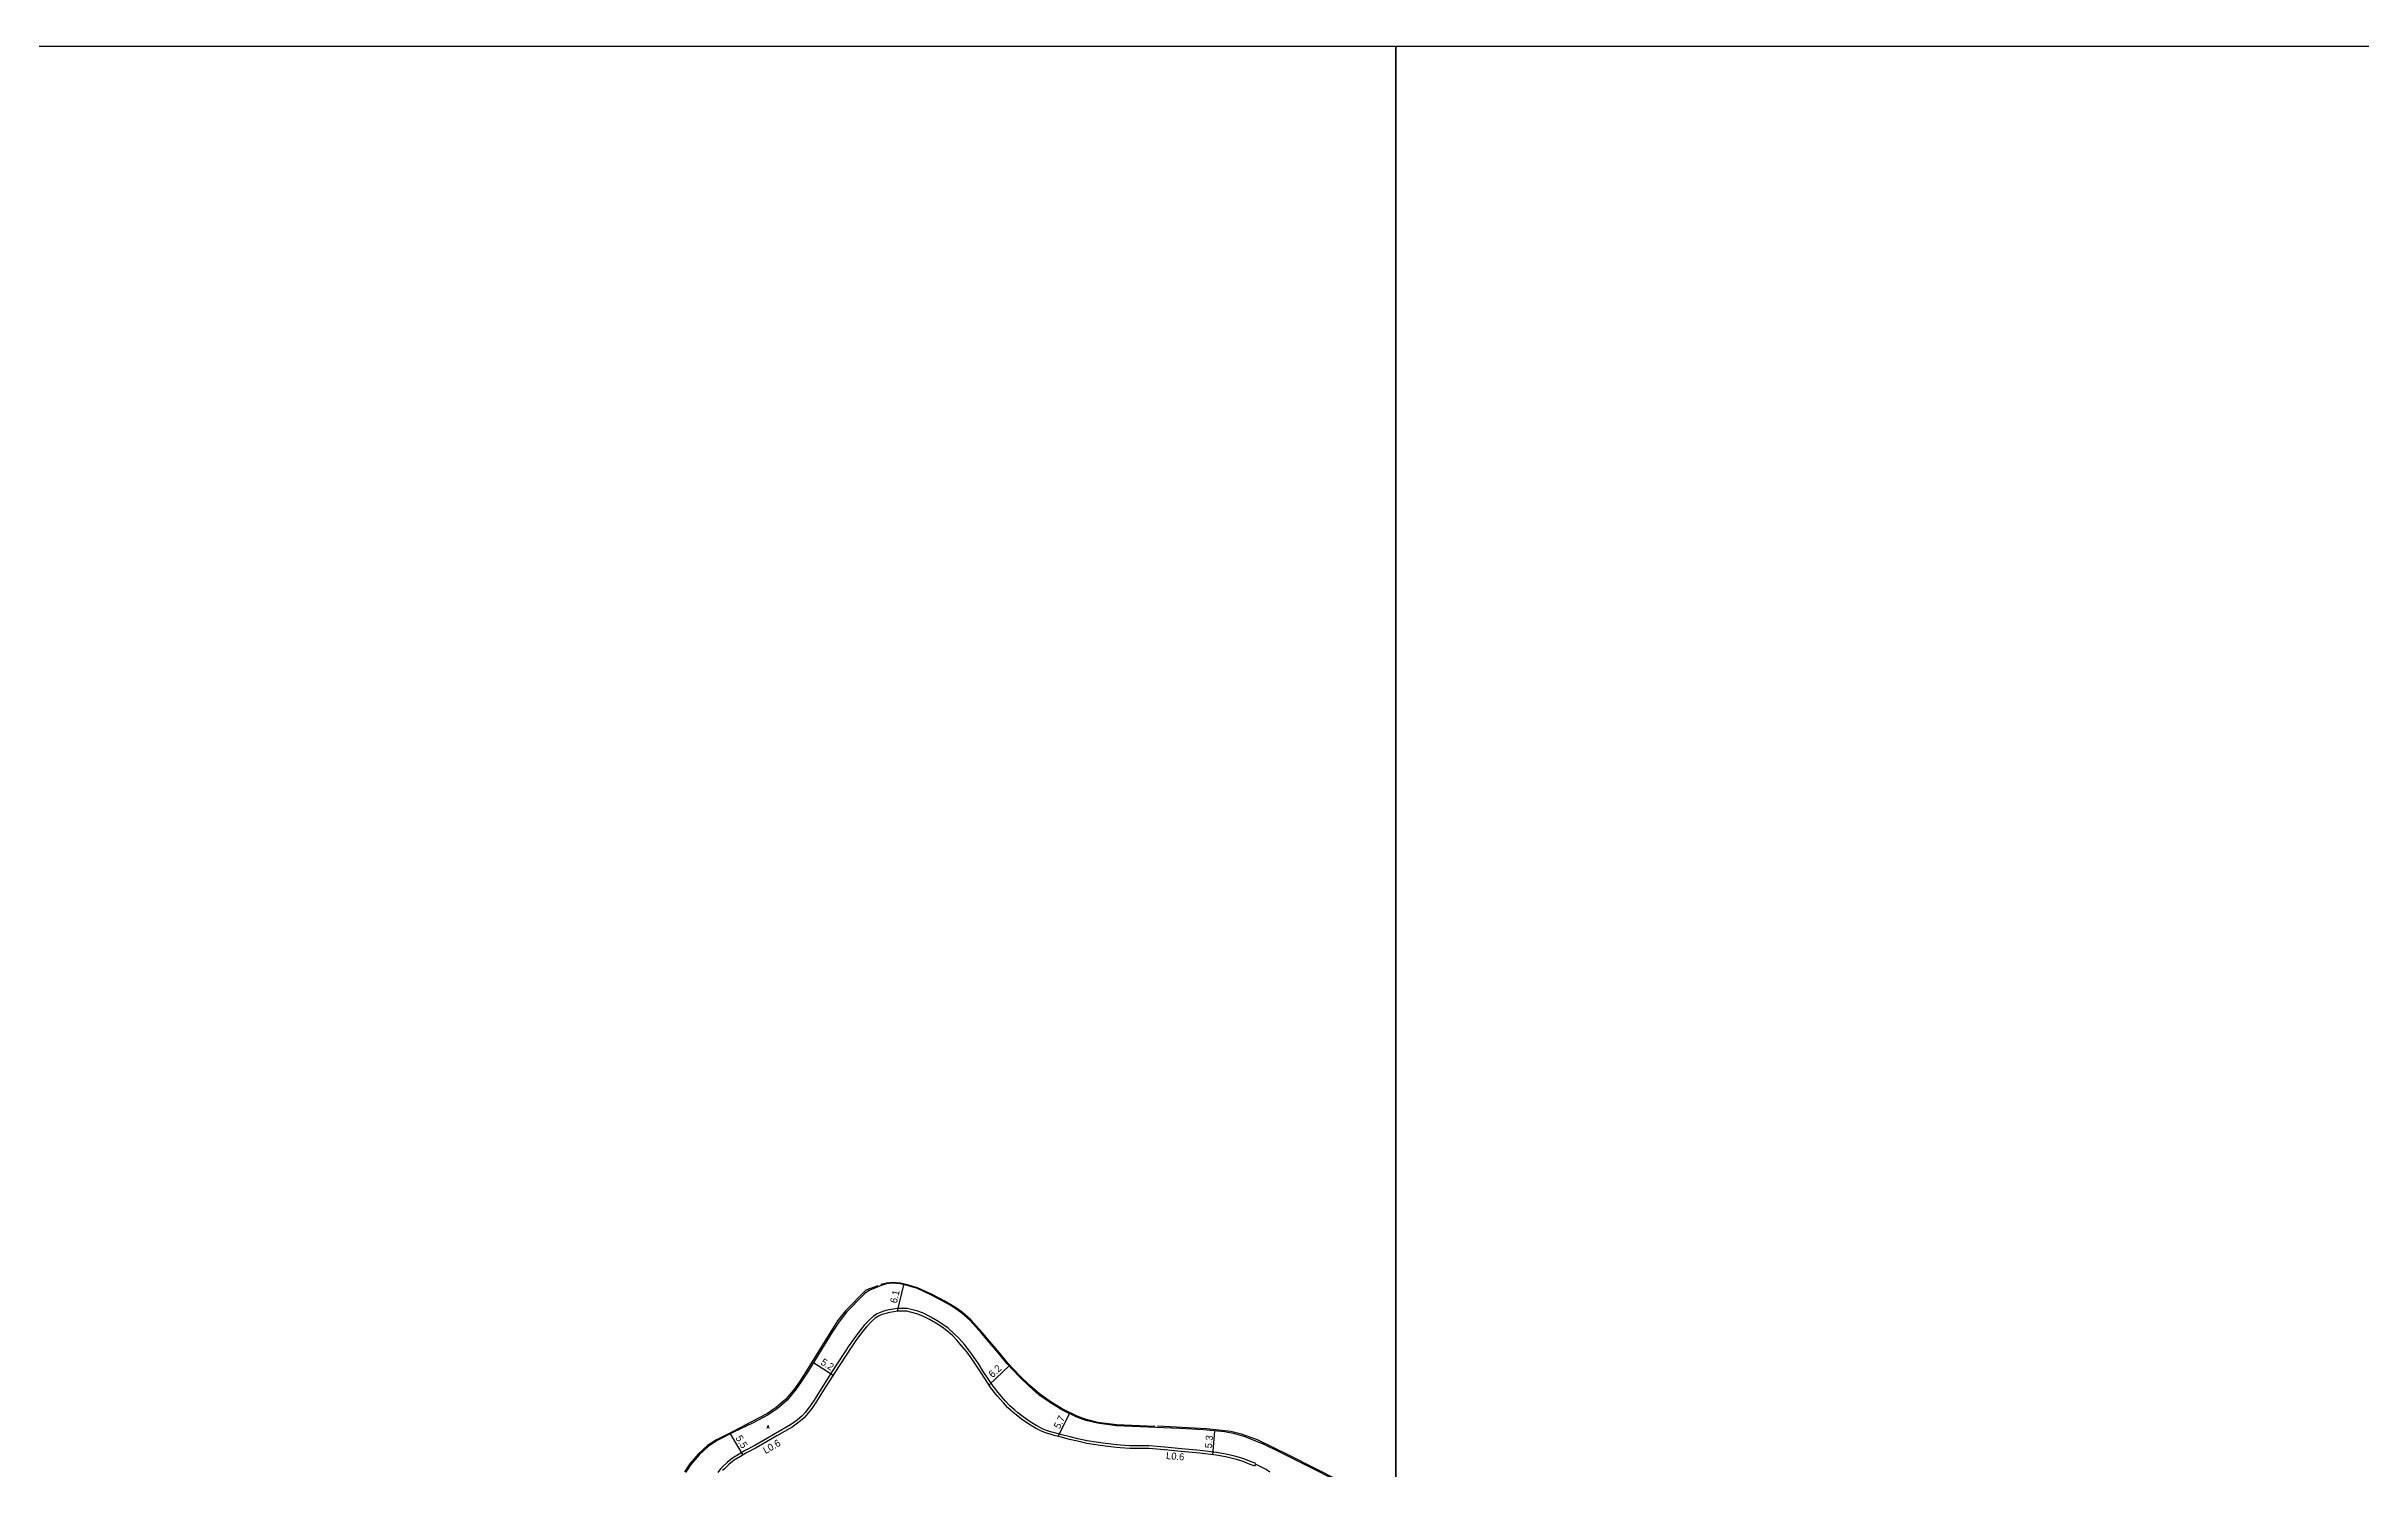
# Model space of a CAD drawing. Header units: metres. Extents: x -28002 to -25600, y -78000 to -76200.
# Drawn here: x -27502 to -26984, y -76518 to -76200 of the extents above; entities that cross this region are included whole.
import ezdxf

# ---------------------------------------------------------------- set-up
doc = ezdxf.new("R2010")
doc.units = ezdxf.units.M
doc.header["$LTSCALE"] = 2.5
for name, color, linetype in [('側溝・桝', 7, 'Continuous'), ('図郭', 7, 'Continuous'), ('幅員', 7, 'Continuous'), ('歩道・分離帯・安全施設', 7, 'Continuous'), ('舗装', 7, 'Continuous'), ('道路', 7, 'Continuous')]:
    doc.layers.add(name, color=color, linetype=linetype)
doc.styles.get("Standard").update_dxf_attribs({"font": ''})
doc.styles.add('YOKO_DECO', font='txt.shx', dxfattribs={"bigfont": 'extfont.shx'})
doc.styles.get('Standard').set_extended_font_data('@MS PGothic')

msp = doc.modelspace()

# ---------------------------------------------------------------- linework, layer by layer
at = {"layer": '側溝・桝'}
msp.add_lwpolyline([(-27231.41, -76517.14), (-27231.36, -76517.02), (-27232.75, -76516.47), (-27234.02, -76515.98), (-27235.51, -76515.52), (-27237.03, -76515.14), (-27238.04, -76514.89), (-27240.17, -76514.52), (-27243.82, -76514.11), (-27248, -76513.68), (-27250.98, -76513.42), (-27253.46, -76513.19), (-27255.27, -76513.06), (-27256.97, -76513.01), (-27259.55, -76513.01), (-27261.66, -76512.87), (-27263.12, -76512.74), (-27264.99, -76512.53), (-27267.06, -76512.23), (-27269.08, -76511.89), (-27271.16, -76511.44), (-27272.87, -76511.03), (-27274.75, -76510.54), (-27276.37, -76510.14), (-27277, -76509.95), (-27277.97, -76509.66), (-27278.95, -76509.29), (-27280.35, -76508.57), (-27281.85, -76507.65), (-27283.43, -76506.56), (-27284.65, -76505.65), (-27285.31, -76505.08), (-27286.47, -76504.02), (-27287.4, -76503.06), (-27288.73, -76501.49), (-27290.15, -76499.68), (-27292.34, -76496.4), (-27293.33, -76494.78), (-27294.57, -76493.03), (-27295.59, -76491.63), (-27296.58, -76490.4), (-27297.85, -76488.99), (-27298.84, -76487.95), (-27300.21, -76486.75), (-27301.21, -76486.03), (-27302.65, -76485.11), (-27304.07, -76484.24), (-27305.6, -76483.47), (-27307.01, -76482.92), (-27308.46, -76482.53), (-27309.41, -76482.35), (-27310.53, -76482.29), (-27311.6, -76482.33), (-27312.47, -76482.44), (-27313.45, -76482.62), (-27314.35, -76482.84), (-27315.39, -76483.21), (-27316.08, -76483.53), (-27316.89, -76484.02), (-27317.63, -76484.67), (-27318.92, -76486), (-27319.78, -76487.01), (-27320.52, -76487.99), (-27321.34, -76489.13), (-27322.4, -76490.67), (-27326.09, -76496.29), (-27328.63, -76500.3), (-27329.6, -76501.85), (-27330.19, -76502.8), (-27331.23, -76504.3), (-27332.18, -76505.59), (-27332.84, -76506.33), (-27333.98, -76507.29), (-27335.45, -76508.36), (-27338.81, -76510.3), (-27343.48, -76512.95), (-27345.77, -76514.18), (-27346.96, -76514.89), (-27348.45, -76515.79), (-27349.64, -76516.76), (-27350.71, -76517.73), (-27351.17, -76518.21), (-27351.72, -76519.01)], dxfattribs=at)
at = {"layer": '図郭'}
for points in [[(-28000, -76200), (-27200, -76200), (-27200, -76800), (-28000, -76800)], [(-27200, -76200), (-26400, -76200), (-26400, -76800), (-27200, -76800)]]:
    msp.add_lwpolyline(points, close=True, dxfattribs=at)
at = {"layer": '幅員'}
for points in [[(-27311.55, -76482.93), (-27310.14, -76477.02)], [(-27330.33, -76494.43), (-27325.95, -76497.2)], [(-27291.04, -76499.42), (-27286.52, -76495.18)], [(-27275.62, -76510.94), (-27273.08, -76505.78)], [(-27241, -76515.03), (-27240.51, -76509.72)], [(-27349.01, -76510.38), (-27346.17, -76515.12)]]:
    msp.add_lwpolyline(points, dxfattribs=at)
at = {"layer": '歩道・分離帯・安全施設'}
for points in [[(-27315.95, -76477.28), (-27318.61, -76478.22), (-27323.21, -76482.87), (-27324.95, -76485.11), (-27326.49, -76487.46), (-27332.03, -76496.51), (-27333.38, -76498.55), (-27334.55, -76500.19), (-27336.5, -76502.58), (-27338.68, -76504.44), (-27340.67, -76505.77), (-27344.18, -76507.68), (-27348.19, -76509.72), (-27352.08, -76511.66), (-27354.06, -76512.93), (-27356.16, -76514.88), (-27358.03, -76517.05), (-27359.2, -76518.85)], [(-27253.95, -76508.73), (-27262.52, -76508.35), (-27266.73, -76507.8), (-27269.35, -76507.17), (-27271.35, -76506.41), (-27274.66, -76504.79), (-27277.39, -76503.13), (-27279.76, -76501.44), (-27281.96, -76499.52), (-27284.19, -76497.38), (-27286.82, -76494.57), (-27288.71, -76492.25), (-27292.57, -76487.7), (-27295.11, -76484.88), (-27296.99, -76483.24), (-27298.08, -76482.42), (-27299.66, -76481.42), (-27301.13, -76480.58), (-27303.82, -76479.18), (-27307.03, -76477.68), (-27309.07, -76477.07), (-27310.88, -76476.63), (-27312.57, -76476.47), (-27314.04, -76476.63), (-27315.29, -76476.98)], [(-27200, -76531.73), (-27202.75, -76528.38), (-27204.6, -76526.45), (-27206.53, -76524.69), (-27208.74, -76523.13), (-27210.95, -76521.77), (-27212.97, -76520.69), (-27223.86, -76515.18), (-27230.97, -76511.67), (-27234.57, -76510.42), (-27236.98, -76509.84), (-27239.61, -76509.51), (-27242.39, -76509.26), (-27246.45, -76509.01), (-27253.34, -76508.64)]]:
    msp.add_lwpolyline(points, dxfattribs=at)
at = {"layer": '道路'}
for points in [[(-27213.23, -76520.9), (-27219.69, -76517.58), (-27225.98, -76514.42), (-27229.61, -76512.68), (-27234, -76510.96), (-27236.33, -76510.27), (-27238.37, -76509.92), (-27243.08, -76509.49), (-27248.37, -76509.16), (-27262.54, -76508.55), (-27266.77, -76508), (-27269.41, -76507.36), (-27271.43, -76506.6), (-27274.76, -76504.96), (-27277.5, -76503.3), (-27279.88, -76501.6), (-27282.1, -76499.67), (-27284.34, -76497.52), (-27286.97, -76494.7), (-27288.86, -76492.38), (-27292.72, -76487.83), (-27295.25, -76485.03), (-27297.12, -76483.39), (-27298.19, -76482.59), (-27299.76, -76481.59), (-27301.22, -76480.75), (-27303.9, -76479.36), (-27307.1, -76477.87), (-27309.12, -76477.26), (-27310.92, -76476.83), (-27312.57, -76476.67), (-27314, -76476.82), (-27315.23, -76477.17), (-27317.34, -76478.07), (-27317.86, -76478.31), (-27318.22, -76478.51), (-27318.54, -76478.72), (-27318.82, -76478.96), (-27319.25, -76479.37), (-27322.94, -76483.11), (-27324.68, -76485.34), (-27326.19, -76487.65), (-27331.73, -76496.71), (-27333.09, -76498.75), (-27334.26, -76500.41), (-27336.24, -76502.83), (-27338.46, -76504.73), (-27340.49, -76506.08), (-27344.01, -76508), (-27348.1, -76509.93), (-27351.9, -76511.84), (-27353.92, -76513.15), (-27355.93, -76515.02), (-27357.79, -76517.18), (-27358.96, -76518.97)], [(-27228.22, -76518.91), (-27229.08, -76518.36), (-27231.41, -76517.14), (-27231.59, -76517.58), (-27232.97, -76517.03), (-27234.22, -76516.55), (-27235.67, -76516.1), (-27237.17, -76515.72), (-27238.16, -76515.48), (-27240.25, -76515.11), (-27243.88, -76514.71), (-27248.06, -76514.28), (-27251.03, -76514.01), (-27253.51, -76513.79), (-27255.3, -76513.66), (-27256.97, -76513.61), (-27259.57, -76513.61), (-27261.7, -76513.47), (-27263.18, -76513.34), (-27265.07, -76513.12), (-27267.15, -76512.82), (-27269.18, -76512.48), (-27271.28, -76512.03), (-27273.02, -76511.61), (-27274.9, -76511.12), (-27276.51, -76510.72), (-27277.15, -76510.53), (-27277.89, -76510.31), (-27278.18, -76510.23), (-27279.2, -76509.83), (-27280.63, -76509.11), (-27282.17, -76508.16), (-27283.77, -76507.05), (-27285.02, -76506.12), (-27285.72, -76505.52), (-27286.9, -76504.44), (-27287.85, -76503.45), (-27289.21, -76501.86), (-27290.63, -76500.03), (-27292.85, -76496.72), (-27293.83, -76495.11), (-27295.06, -76493.38), (-27296.06, -76492), (-27297.04, -76490.79), (-27298.29, -76489.4), (-27299.25, -76488.39), (-27300.58, -76487.22), (-27301.54, -76486.53), (-27302.97, -76485.62), (-27304.36, -76484.76), (-27305.84, -76484.02), (-27307.19, -76483.49), (-27308.6, -76483.12), (-27309.48, -76482.95), (-27310.53, -76482.89), (-27311.55, -76482.93), (-27312.38, -76483.03), (-27313.33, -76483.21), (-27314.18, -76483.42), (-27315.17, -76483.76), (-27315.79, -76484.05), (-27316.54, -76484.51), (-27317.22, -76485.11), (-27318.47, -76486.4), (-27319.32, -76487.39), (-27320.03, -76488.34), (-27320.85, -76489.47), (-27321.91, -76491.01), (-27325.58, -76496.61), (-27328.12, -76500.62), (-27329.09, -76502.16), (-27329.69, -76503.13), (-27330.74, -76504.65), (-27331.72, -76505.96), (-27332.42, -76506.76), (-27333.61, -76507.76), (-27335.12, -76508.86), (-27338.51, -76510.82), (-27343.19, -76513.48), (-27345.48, -76514.7), (-27346.65, -76515.41), (-27348.1, -76516.28), (-27349.25, -76517.22), (-27350.29, -76518.16), (-27350.7, -76518.59)]]:
    msp.add_lwpolyline(points, dxfattribs=at)

# ---------------------------------------------------------------- texts
at = {"layer": '側溝・桝'}
for rotation, p in [(30, (-27341.06, -76514.91)), (355, (-27251.49, -76515.98))]:
    msp.add_text('L0.6', height=1.6, rotation=rotation, dxfattribs=at).set_placement(p)
at = {"layer": '幅員'}
for s, rotation, p in [('6.1', 77, (-27311.69, -76481.25)), ('5.2', 328, (-27328.88, -76494.74)), ('6.2', 43, (-27290.26, -76497.91)), ('5.7', 64, (-27275.25, -76509.38)), ('5.5', 301, (-27347.84, -76511.28)), ('5.3', 85, (-27241.19, -76513.64))]:
    msp.add_text(s, height=1.6, rotation=rotation, dxfattribs=at).set_placement(p)
at = {"layer": '舗装', "style": 'YOKO_DECO'}
msp.add_text('A', height=0.75, dxfattribs=at).set_placement((-27340.8, -76509.17, 859.72))

doc.saveas('drawing.dxf')
